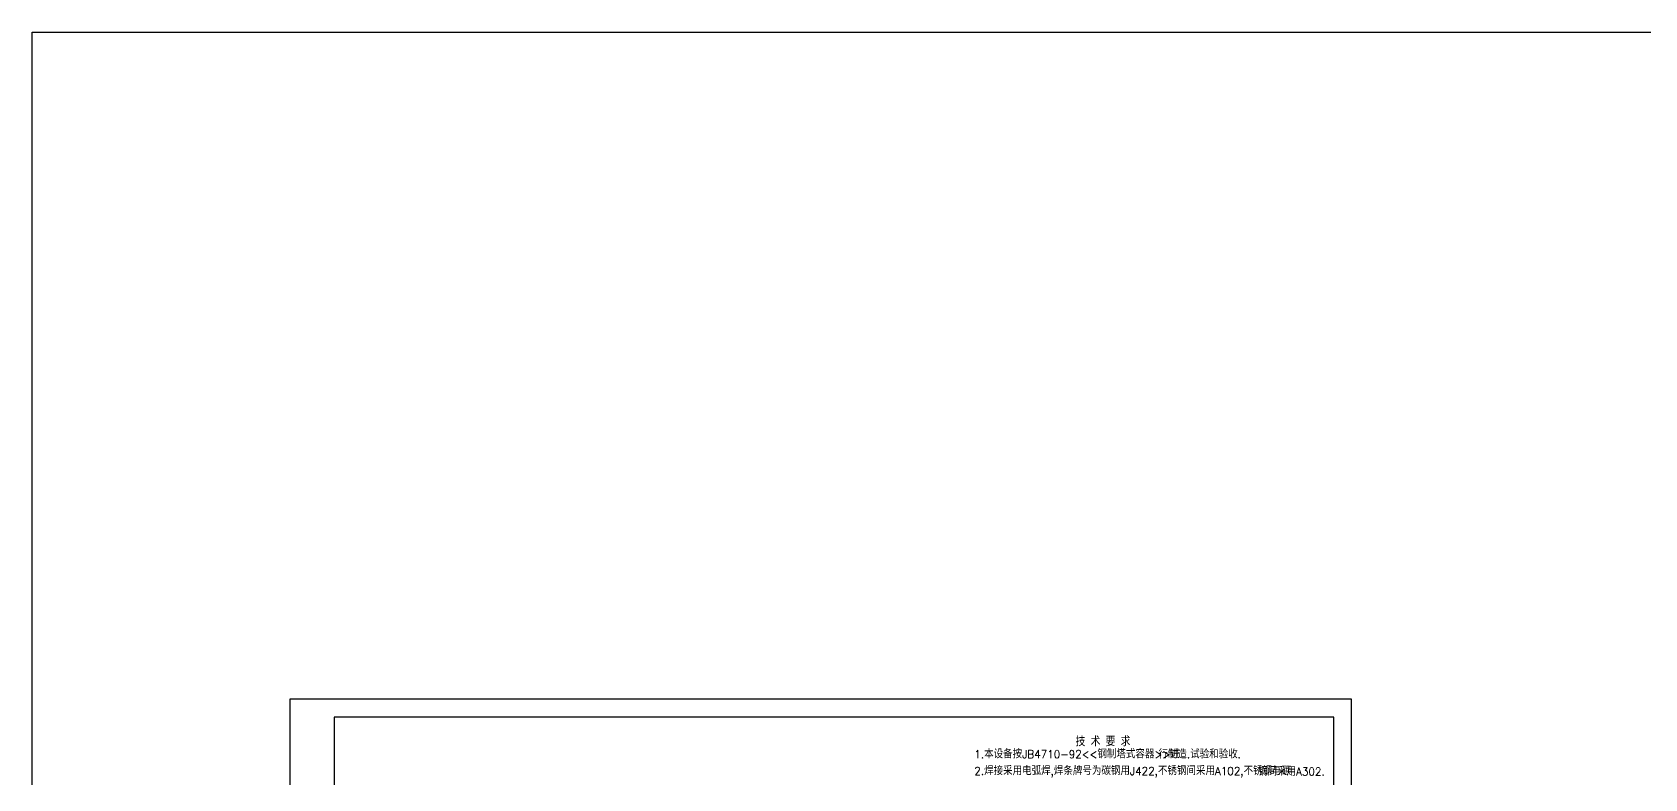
# Model space of a CAD drawing. Extents: x 19034 to 73803, y 21953 to 127295.
# Drawn here: x 64126 to 65033, y 52223 to 52644 of the extents above; entities that cross this region are included whole.
import ezdxf

# ---------------------------------------------------------------- set-up
doc = ezdxf.new("R2010")
doc.units = 0
doc.header["$LTSCALE"] = 0.6
doc.header["$MEASUREMENT"] = 0
doc.layers.get('0').update_dxf_attribs({"linetype": 'CONTINUOUS'})
doc.layers.add('1', color=1, linetype='CONTINUOUS')
doc.styles.add('HZ', font='simplex', dxfattribs={"width": 0.85, "bigfont": 'hztxt'})
doc.styles.add('HZTXT', font='romans', dxfattribs={"width": 0.85, "bigfont": 'HZTXT'})

msp = doc.modelspace()

# ---------------------------------------------------------------- linework, layer by layer
for p, q in [((64271.00692, 52268.16561), (64271.00692, 51427.16561)), ((64868.03891, 52268.16561), (64271.00692, 52268.16561)), ((64868.03891, 51427.16561), (64868.03891, 52268.16561)), ((64296.00692, 52258.16561), (64296.00692, 51437.16561)), ((64858.03891, 52258.16561), (64296.00692, 52258.16561)), ((64858.03891, 51437.16561), (64858.03891, 52258.16561))]:
    msp.add_line(p, q)
at = {"color": 0}
msp.add_lwpolyline([(64126.12742, 52643.61484), (65939.79539, 52643.61484), (65939.79539, 50450.61773), (64126.12742, 50450.61773)], close=True, dxfattribs=at)

# ---------------------------------------------------------------- texts
at = {"layer": '1'}
for s, height, style, width, p in [('技 术 要 求', 5, 'HZTXT', 0.85, (64712.88832, 52241.82884)), ('1.本设备按JB4710-92<<钢制塔式容器>>进', 4.5, 'HZ', 0.95, (64655.94853, 52235.03275)), ('行制造.试验和验收.', 4.5, 'HZ', 0.95, (64759.46138, 52234.95459)), ('2.焊接采用电弧焊,焊条牌号为碳钢用J422,不锈钢间采用A102,不锈钢与碳', 4.5, 'HZ', 0.95, (64655.94853, 52225.56417)), ('   钢间采用A302.', 4.5, 'HZ', 0.95, (64805.92579, 52225.24241))]:
    msp.add_text(s, height=height, dxfattribs=dict(at, style=style, width=width)).set_placement(p)

doc.saveas('drawing.dxf')
